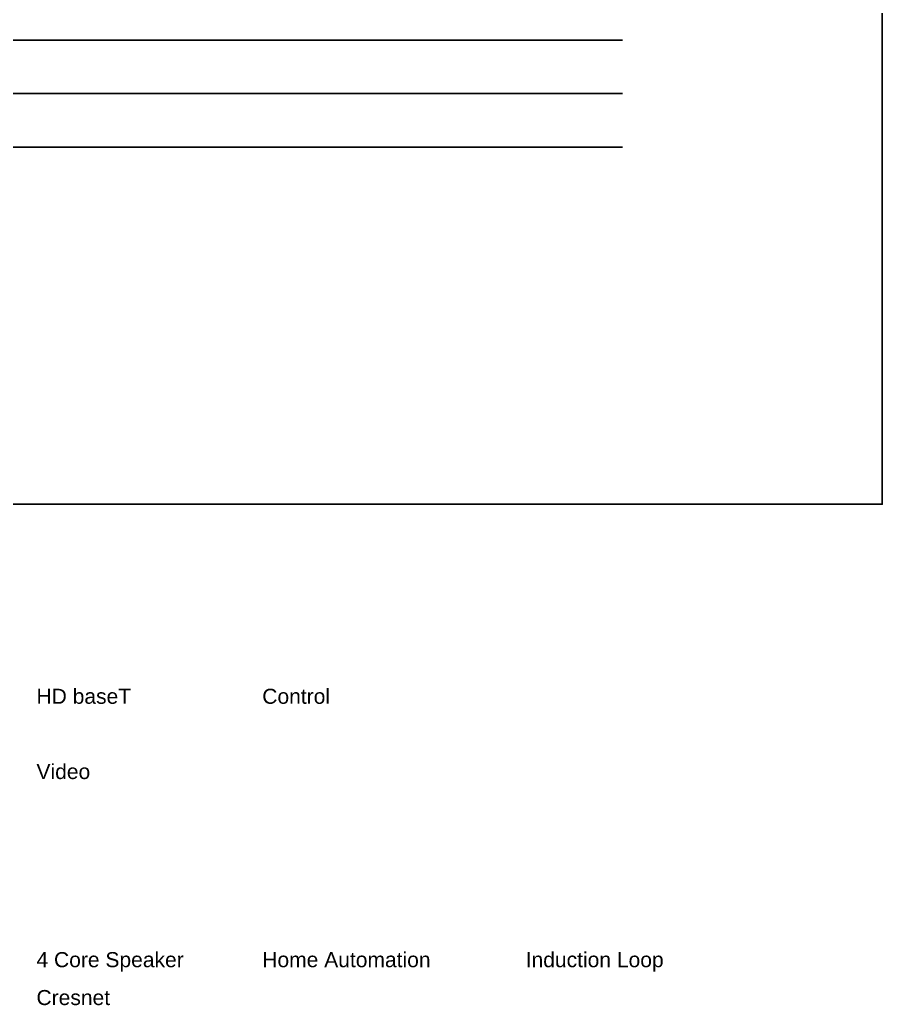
# Model space of a CAD drawing. Header units: millimetres. Extents: x -71336 to -35435, y -26189 to 22712.
# Drawn here: x -57187 to -56041, y -2616 to -1306 of the extents above; entities that cross this region are included whole.
import ezdxf

# ---------------------------------------------------------------- set-up
doc = ezdxf.new("R2010")
doc.units = ezdxf.units.MM
doc.linetypes.add('DASHED', pattern=[0.75, 0.5, -0.25])
doc.linetypes.add('DIVIDE', pattern=[1.25, 0.5, -0.25, 0, -0.25, 0, -0.25])
for name, color, linetype in [('SC - 4 Core Speaker', 211, 'Continuous'), ('SC - 75 Ohm Coax', 36, 'DASHED'), ('SC - AV Equipment', 7, 'Continuous'), ('SC - Cat - Red - AV', 1, 'Continuous'), ('SC - Cat - Yellow - Control', 40, 'Continuous'), ('SC - Home Automation Cable', 62, 'DASHED'), ('SC - Induction Loop 4 Core Speaker', 211, 'DIVIDE'), ('SC - Layout', 252, 'Continuous'), ('SC - Room Name', 7, 'Continuous')]:
    doc.layers.add(name, color=color, linetype=linetype)
doc.layers.add('SC - Cresnet', color=62, linetype='DASHED', lineweight=13)
doc.styles.add('ARIAL', font='arial.ttf')

msp = doc.modelspace()

# ---------------------------------------------------------------- linework, layer by layer
at = {"ltscale": 5}
msp.add_lwpolyline([(-58278.046, 32.45), (-56040.999, 32.45), (-56040.999, -1950.354), (-58278.046, -1950.354)], close=True, dxfattribs=at)
at = {"layer": 'SC - AV Equipment', "ltscale": 5}
msp.add_lwpolyline([(-57933.098, -1475.83), (-56385.946, -1475.83)], dxfattribs=at)
at = {"layer": 'SC - Layout', "ltscale": 5}
msp.add_lwpolyline([(-57933.098, -1333.441), (-56385.946, -1333.441)], dxfattribs=at)
at = {"layer": 'SC - Room Name', "ltscale": 5}
msp.add_lwpolyline([(-57933.098, -1404.636), (-56385.946, -1404.636)], dxfattribs=at)

# ---------------------------------------------------------------- texts
at = {"layer": 'SC - 4 Core Speaker', "ltscale": 5, "insert": (-57164.771, -2545.609), "char_height": 20, "attachment_point": 1, "style": 'ARIAL'}
msp.add_mtext_dynamic_manual_height_columns('4 Core Speaker', width=222.30628, gutter_width=750, heights=[0], dxfattribs=at)
at = {"layer": 'SC - 75 Ohm Coax', "ltscale": 5, "insert": (-57164.771, -2295.552), "char_height": 20, "attachment_point": 1, "style": 'ARIAL'}
msp.add_mtext_dynamic_manual_height_columns('Video', width=182.80297, gutter_width=750, heights=[0], dxfattribs=at)
at = {"layer": 'SC - Cat - Red - AV', "ltscale": 5, "insert": (-57164.771, -2195.552), "char_height": 20, "attachment_point": 1, "style": 'ARIAL'}
msp.add_mtext_dynamic_manual_height_columns('HD baseT', width=418.96217, gutter_width=750, heights=[0], dxfattribs=at)
at = {"layer": 'SC - Cat - Yellow - Control', "ltscale": 5, "insert": (-56864.771, -2195.552), "char_height": 20, "attachment_point": 1, "style": 'ARIAL'}
msp.add_mtext_dynamic_manual_height_columns('Control', width=418.96217, gutter_width=750, heights=[0], dxfattribs=at)
at = {"layer": 'SC - Cresnet', "ltscale": 5, "insert": (-57164.771, -2595.963), "char_height": 20, "attachment_point": 1, "style": 'ARIAL'}
msp.add_mtext_dynamic_manual_height_columns('Cresnet', width=248.30772, gutter_width=750, heights=[0], dxfattribs=at)
at = {"layer": 'SC - Home Automation Cable', "ltscale": 5, "insert": (-56864.771, -2545.609), "char_height": 20, "attachment_point": 1, "style": 'ARIAL'}
msp.add_mtext_dynamic_manual_height_columns('Home Automation', width=222.30628, gutter_width=750, heights=[0], dxfattribs=at)
at = {"layer": 'SC - Induction Loop 4 Core Speaker', "ltscale": 5, "insert": (-56514.771, -2545.609), "char_height": 20, "attachment_point": 1, "style": 'ARIAL'}
msp.add_mtext_dynamic_manual_height_columns('Induction Loop', width=222.30628, gutter_width=750, heights=[0], dxfattribs=at)

doc.saveas('drawing.dxf')
